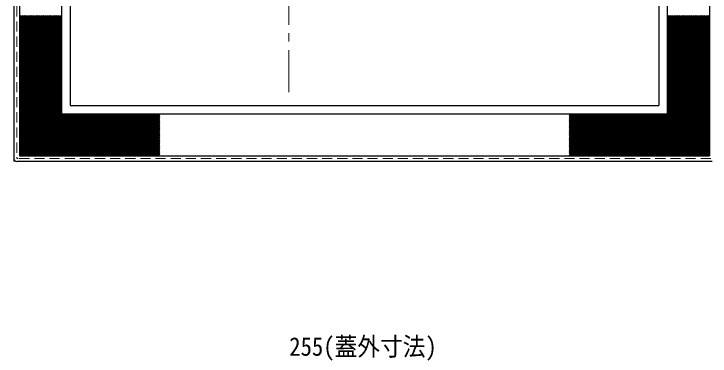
# Model space of a CAD drawing. Units: millimetres, scale not verified. Extents: x -637 to 578, y -407 to 436.
# Drawn here: x -379.8 to -131.6, y 153.4 to 275.5 of the extents above; entities that cross this region are included whole.
import ezdxf
from ezdxf.enums import TextEntityAlignment as Align

# ---------------------------------------------------------------- set-up
doc = ezdxf.new("R2010")
doc.units = ezdxf.units.MM
doc.header["$LTSCALE"] = 3
doc.linetypes.add('CHAIN1', pattern=[8, 5, -1, 1, -1])
doc.linetypes.add('DASHED1', pattern=[1.8, 1.2, -0.6])
doc.layers.add('0-0', color=4, linetype='Continuous', lineweight=9)
doc.styles.add('ＭＳ ゴシック', font='')
doc.styles.get('ＭＳ ゴシック').set_extended_font_data('MS Gothic')

msp = doc.modelspace()

# ---------------------------------------------------------------- linework, layer by layer
at = {"layer": '0-0', "color": 5, "lineweight": 25}
for p, q in [((-379.84, 310.574), (-379.84, 222.854)), ((-149.84, 310.574), (-149.84, 242.854)), ((-146.84, 310.574), (-146.84, 239.854)), ((-131.84, 310.574), (-131.84, 224.854)), ((-130.84, 222.854), (-378.84, 222.854))]:
    msp.add_line(p, q, dxfattribs=at)
at = {"layer": '0-0', "color": 7, "linetype": 'DASHED1', "lineweight": 18}
for p, q in [((-378.84, 310.574), (-378.84, 223.854)), ((-131.34, 223.854), (-378.34, 223.854))]:
    msp.add_line(p, q, dxfattribs=at)
at = {"layer": '0-0', "linetype": 'CHAIN1'}
msp.add_line((-281.84, 310.574), (-281.84, 246.074), dxfattribs=at)
at = {"layer": '0-0'}
for p, q in [((-377.84, 260.253), (-363.239, 274.854)), ((-377.84, 260.677), (-363.663, 274.854)), ((-377.84, 261.101), (-364.087, 274.854)), ((-377.84, 261.526), (-364.512, 274.854)), ((-377.84, 261.95), (-364.936, 274.854)), ((-377.84, 262.374), (-365.36, 274.854)), ((-377.84, 262.798), (-365.784, 274.854)), ((-377.84, 263.223), (-366.209, 274.854)), ((-377.84, 263.647), (-366.633, 274.854)), ((-377.84, 264.071), (-367.057, 274.854)), ((-377.84, 264.495), (-367.481, 274.854)), ((-377.84, 264.92), (-367.906, 274.854)), ((-377.84, 265.344), (-368.33, 274.854)), ((-377.84, 265.768), (-368.754, 274.854)), ((-377.84, 266.192), (-369.179, 274.854)), ((-377.84, 266.617), (-369.603, 274.854)), ((-377.84, 267.041), (-370.027, 274.854)), ((-377.84, 267.465), (-370.451, 274.854)), ((-377.84, 267.89), (-370.876, 274.854)), ((-377.84, 268.314), (-371.3, 274.854)), ((-377.84, 268.738), (-371.724, 274.854)), ((-377.84, 269.162), (-372.148, 274.854)), ((-377.84, 269.587), (-372.573, 274.854)), ((-377.84, 270.011), (-372.997, 274.854)), ((-377.84, 270.435), (-373.421, 274.854)), ((-377.84, 270.859), (-373.845, 274.854)), ((-377.84, 271.284), (-374.27, 274.854)), ((-377.84, 271.708), (-374.694, 274.854)), ((-377.84, 272.132), (-375.118, 274.854)), ((-377.84, 272.556), (-375.542, 274.854)), ((-377.84, 272.981), (-375.967, 274.854)), ((-377.84, 273.405), (-376.391, 274.854)), ((-377.84, 273.829), (-376.815, 274.854)), ((-377.84, 274.253), (-377.24, 274.854)), ((-377.84, 274.678), (-377.664, 274.854)), ((-377.84, 259.829), (-362.84, 274.829)), ((-377.84, 259.404), (-362.84, 274.404)), ((-377.84, 258.98), (-362.84, 273.98)), ((-377.84, 258.556), (-362.84, 273.556)), ((-377.84, 258.131), (-362.84, 273.131)), ((-146.84, 260.029), (-132.015, 274.854)), ((-146.84, 260.453), (-132.439, 274.854)), ((-146.84, 260.877), (-132.863, 274.854)), ((-146.84, 261.302), (-133.288, 274.854)), ((-146.84, 261.726), (-133.712, 274.854)), ((-146.84, 262.15), (-134.136, 274.854)), ((-146.84, 262.574), (-134.56, 274.854)), ((-146.84, 262.999), (-134.985, 274.854)), ((-146.84, 263.423), (-135.409, 274.854)), ((-146.84, 263.847), (-135.833, 274.854)), ((-146.84, 264.272), (-136.258, 274.854)), ((-146.84, 264.696), (-136.682, 274.854)), ((-146.84, 265.12), (-137.106, 274.854)), ((-146.84, 265.544), (-137.53, 274.854)), ((-146.84, 265.969), (-137.955, 274.854)), ((-146.84, 266.393), (-138.379, 274.854)), ((-146.84, 266.817), (-138.803, 274.854)), ((-146.84, 267.241), (-139.227, 274.854)), ((-146.84, 267.666), (-139.652, 274.854)), ((-146.84, 268.09), (-140.076, 274.854)), ((-146.84, 268.514), (-140.5, 274.854)), ((-146.84, 268.938), (-140.924, 274.854)), ((-146.84, 269.363), (-141.349, 274.854)), ((-146.84, 269.787), (-141.773, 274.854)), ((-146.84, 270.211), (-142.197, 274.854)), ((-146.84, 270.635), (-142.621, 274.854)), ((-146.84, 271.06), (-143.046, 274.854)), ((-146.84, 271.484), (-143.47, 274.854)), ((-146.84, 271.908), (-143.894, 274.854)), ((-146.84, 272.333), (-144.319, 274.854)), ((-146.84, 272.757), (-144.743, 274.854)), ((-146.84, 273.181), (-145.167, 274.854)), ((-146.84, 273.605), (-145.591, 274.854)), ((-146.84, 274.03), (-146.016, 274.854)), ((-146.84, 274.454), (-146.44, 274.854)), ((-146.84, 259.605), (-131.84, 274.605)), ((-146.84, 259.18), (-131.84, 274.18)), ((-146.84, 258.756), (-131.84, 273.756)), ((-146.84, 258.332), (-131.84, 273.332)), ((-377.84, 257.707), (-362.84, 272.707)), ((-377.84, 257.283), (-362.84, 272.283)), ((-377.84, 256.859), (-362.84, 271.859)), ((-377.84, 256.434), (-362.84, 271.434)), ((-377.84, 256.01), (-362.84, 271.01)), ((-146.84, 257.908), (-131.84, 272.908)), ((-146.84, 257.483), (-131.84, 272.483)), ((-146.84, 257.059), (-131.84, 272.059)), ((-146.84, 256.635), (-131.84, 271.635)), ((-146.84, 256.21), (-131.84, 271.21)), ((-146.84, 255.786), (-131.84, 270.786)), ((-377.84, 255.586), (-362.84, 270.586)), ((-377.84, 255.162), (-362.84, 270.162)), ((-377.84, 254.737), (-362.84, 269.737)), ((-377.84, 254.313), (-362.84, 269.313)), ((-377.84, 253.889), (-362.84, 268.889)), ((-377.84, 253.465), (-362.84, 268.465)), ((-146.84, 255.362), (-131.84, 270.362)), ((-146.84, 254.938), (-131.84, 269.938)), ((-146.84, 254.513), (-131.84, 269.513)), ((-146.84, 254.089), (-131.84, 269.089)), ((-146.84, 253.665), (-131.84, 268.665)), ((-146.84, 253.241), (-131.84, 268.241)), ((-377.84, 253.04), (-362.84, 268.04)), ((-377.84, 252.616), (-362.84, 267.616)), ((-377.84, 252.192), (-362.84, 267.192)), ((-377.84, 251.767), (-362.84, 266.767)), ((-377.84, 251.343), (-362.84, 266.343)), ((-377.84, 250.919), (-362.84, 265.919)), ((-146.84, 252.816), (-131.84, 267.816)), ((-146.84, 252.392), (-131.84, 267.392)), ((-146.84, 251.968), (-131.84, 266.968)), ((-146.84, 251.544), (-131.84, 266.544)), ((-146.84, 251.119), (-131.84, 266.119)), ((-146.84, 250.695), (-131.84, 265.695)), ((-377.84, 250.495), (-362.84, 265.495)), ((-377.84, 250.07), (-362.84, 265.07)), ((-377.84, 249.646), (-362.84, 264.646)), ((-377.84, 249.222), (-362.84, 264.222)), ((-377.84, 248.798), (-362.84, 263.798)), ((-377.84, 248.373), (-362.84, 263.373)), ((-146.84, 250.271), (-131.84, 265.271)), ((-146.84, 249.847), (-131.84, 264.847)), ((-146.84, 249.422), (-131.84, 264.422)), ((-146.84, 248.998), (-131.84, 263.998)), ((-146.84, 248.574), (-131.84, 263.574)), ((-146.84, 248.149), (-131.84, 263.149)), ((-377.84, 247.949), (-362.84, 262.949)), ((-377.84, 247.525), (-362.84, 262.525)), ((-377.84, 247.101), (-362.84, 262.101)), ((-377.84, 246.676), (-362.84, 261.676)), ((-377.84, 246.252), (-362.84, 261.252)), ((-377.84, 245.828), (-362.84, 260.828)), ((-146.84, 247.725), (-131.84, 262.725)), ((-146.84, 247.301), (-131.84, 262.301)), ((-146.84, 246.877), (-131.84, 261.877)), ((-146.84, 246.452), (-131.84, 261.452)), ((-146.84, 246.028), (-131.84, 261.028)), ((-377.84, 245.404), (-362.84, 260.404)), ((-377.84, 244.979), (-362.84, 259.979)), ((-377.84, 244.555), (-362.84, 259.555)), ((-377.84, 244.131), (-362.84, 259.131)), ((-377.84, 243.706), (-362.84, 258.706)), ((-377.84, 243.282), (-362.84, 258.282)), ((-146.84, 245.604), (-131.84, 260.604)), ((-146.84, 245.18), (-131.84, 260.18)), ((-146.84, 244.755), (-131.84, 259.755)), ((-146.84, 244.331), (-131.84, 259.331)), ((-146.84, 243.907), (-131.84, 258.907)), ((-146.84, 243.483), (-131.84, 258.483)), ((-377.84, 242.858), (-362.84, 257.858)), ((-377.84, 242.434), (-362.84, 257.434)), ((-377.84, 242.009), (-362.84, 257.009)), ((-377.84, 241.585), (-362.84, 256.585)), ((-377.84, 241.161), (-362.84, 256.161)), ((-377.84, 240.737), (-362.84, 255.737)), ((-146.84, 243.058), (-131.84, 258.058)), ((-146.84, 242.634), (-131.84, 257.634)), ((-146.84, 242.21), (-131.84, 257.21)), ((-146.84, 241.786), (-131.84, 256.786)), ((-146.84, 241.361), (-131.84, 256.361)), ((-146.84, 240.937), (-131.84, 255.937)), ((-377.84, 240.312), (-362.84, 255.312)), ((-377.84, 239.888), (-362.84, 254.888)), ((-377.84, 239.464), (-362.84, 254.464)), ((-377.84, 239.04), (-362.84, 254.04)), ((-377.84, 238.615), (-362.84, 253.615)), ((-161.65, 224.854), (-131.84, 254.664)), ((-161.226, 224.854), (-131.84, 254.24)), ((-160.802, 224.854), (-131.84, 253.816)), ((-160.377, 224.854), (-131.84, 253.391)), ((-146.84, 240.513), (-131.84, 255.513)), ((-146.84, 240.088), (-131.84, 255.088)), ((-377.84, 238.191), (-362.84, 253.191)), ((-377.84, 237.767), (-362.84, 252.767)), ((-377.84, 237.343), (-362.84, 252.343)), ((-377.84, 236.918), (-362.84, 251.918)), ((-377.84, 236.494), (-362.84, 251.494)), ((-377.84, 236.07), (-362.84, 251.07)), ((-159.953, 224.854), (-131.84, 252.967)), ((-159.529, 224.854), (-131.84, 252.543)), ((-159.105, 224.854), (-131.84, 252.119)), ((-158.68, 224.854), (-131.84, 251.694)), ((-158.256, 224.854), (-131.84, 251.27)), ((-157.832, 224.854), (-131.84, 250.846)), ((-377.84, 235.645), (-362.84, 250.645)), ((-377.84, 235.221), (-362.84, 250.221)), ((-377.84, 234.797), (-362.84, 249.797)), ((-377.84, 234.373), (-362.84, 249.373)), ((-377.84, 233.948), (-362.84, 248.948)), ((-377.84, 233.524), (-362.84, 248.524)), ((-157.408, 224.854), (-131.84, 250.422)), ((-156.983, 224.854), (-131.84, 249.997)), ((-156.559, 224.854), (-131.84, 249.573)), ((-156.135, 224.854), (-131.84, 249.149)), ((-155.711, 224.854), (-131.84, 248.724)), ((-155.286, 224.854), (-131.84, 248.3)), ((-377.84, 233.1), (-362.84, 248.1)), ((-377.84, 232.676), (-362.84, 247.676)), ((-377.84, 232.251), (-362.84, 247.251)), ((-377.84, 231.827), (-362.84, 246.827)), ((-377.84, 231.403), (-362.84, 246.403)), ((-377.84, 230.979), (-362.84, 245.979)), ((-154.862, 224.854), (-131.84, 247.876)), ((-154.438, 224.854), (-131.84, 247.452)), ((-154.013, 224.854), (-131.84, 247.027)), ((-153.589, 224.854), (-131.84, 246.603)), ((-153.165, 224.854), (-131.84, 246.179)), ((-377.84, 230.554), (-362.84, 245.554)), ((-377.84, 230.13), (-362.84, 245.13)), ((-377.84, 229.706), (-362.84, 244.706)), ((-377.84, 229.282), (-362.84, 244.282)), ((-377.84, 228.857), (-362.84, 243.857)), ((-377.84, 228.433), (-362.84, 243.433)), ((-152.741, 224.854), (-131.84, 245.755)), ((-152.316, 224.854), (-131.84, 245.33)), ((-151.892, 224.854), (-131.84, 244.906)), ((-151.468, 224.854), (-131.84, 244.482)), ((-151.044, 224.854), (-131.84, 244.058)), ((-150.619, 224.854), (-131.84, 243.633)), ((-377.84, 228.009), (-362.84, 243.009)), ((-377.84, 227.584), (-362.84, 242.584)), ((-377.84, 227.16), (-362.84, 242.16)), ((-377.84, 226.736), (-362.84, 241.736)), ((-377.84, 226.312), (-362.84, 241.312)), ((-377.84, 225.887), (-362.84, 240.887)), ((-150.195, 224.854), (-131.84, 243.209)), ((-149.771, 224.854), (-131.84, 242.785)), ((-149.347, 224.854), (-131.84, 242.361)), ((-148.922, 224.854), (-131.84, 241.936)), ((-148.498, 224.854), (-131.84, 241.512)), ((-148.074, 224.854), (-131.84, 241.088)), ((-377.84, 225.463), (-362.84, 240.463)), ((-377.84, 225.039), (-362.84, 240.039)), ((-377.601, 224.854), (-362.601, 239.854)), ((-377.176, 224.854), (-362.176, 239.854)), ((-376.752, 224.854), (-361.752, 239.854)), ((-376.328, 224.854), (-361.328, 239.854)), ((-375.904, 224.854), (-360.904, 239.854)), ((-375.479, 224.854), (-360.479, 239.854)), ((-375.055, 224.854), (-360.055, 239.854)), ((-374.631, 224.854), (-359.631, 239.854)), ((-374.207, 224.854), (-359.207, 239.854)), ((-373.782, 224.854), (-358.782, 239.854)), ((-373.358, 224.854), (-358.358, 239.854)), ((-372.934, 224.854), (-357.934, 239.854)), ((-372.509, 224.854), (-357.509, 239.854)), ((-372.085, 224.854), (-357.085, 239.854)), ((-371.661, 224.854), (-356.661, 239.854)), ((-371.237, 224.854), (-356.237, 239.854)), ((-370.812, 224.854), (-355.812, 239.854)), ((-370.388, 224.854), (-355.388, 239.854)), ((-369.964, 224.854), (-354.964, 239.854)), ((-369.54, 224.854), (-354.54, 239.854)), ((-369.115, 224.854), (-354.115, 239.854)), ((-368.691, 224.854), (-353.691, 239.854)), ((-368.267, 224.854), (-353.267, 239.854)), ((-367.843, 224.854), (-352.843, 239.854)), ((-367.418, 224.854), (-352.418, 239.854)), ((-366.994, 224.854), (-351.994, 239.854)), ((-366.57, 224.854), (-351.57, 239.854)), ((-366.145, 224.854), (-351.145, 239.854)), ((-365.721, 224.854), (-350.721, 239.854)), ((-365.297, 224.854), (-350.297, 239.854)), ((-364.873, 224.854), (-349.873, 239.854)), ((-364.448, 224.854), (-349.448, 239.854)), ((-364.024, 224.854), (-349.024, 239.854)), ((-363.6, 224.854), (-348.6, 239.854)), ((-363.176, 224.854), (-348.176, 239.854)), ((-362.751, 224.854), (-347.751, 239.854)), ((-362.327, 224.854), (-347.327, 239.854)), ((-361.903, 224.854), (-346.903, 239.854)), ((-361.479, 224.854), (-346.479, 239.854)), ((-361.054, 224.854), (-346.054, 239.854)), ((-360.63, 224.854), (-345.63, 239.854)), ((-360.206, 224.854), (-345.206, 239.854)), ((-359.782, 224.854), (-344.782, 239.854)), ((-359.357, 224.854), (-344.357, 239.854)), ((-358.933, 224.854), (-343.933, 239.854)), ((-358.509, 224.854), (-343.509, 239.854)), ((-358.084, 224.854), (-343.084, 239.854)), ((-357.66, 224.854), (-342.66, 239.854)), ((-357.236, 224.854), (-342.236, 239.854)), ((-356.812, 224.854), (-341.812, 239.854)), ((-356.387, 224.854), (-341.387, 239.854)), ((-355.963, 224.854), (-340.963, 239.854)), ((-355.539, 224.854), (-340.539, 239.854)), ((-355.115, 224.854), (-340.115, 239.854)), ((-354.69, 224.854), (-339.69, 239.854)), ((-354.266, 224.854), (-339.266, 239.854)), ((-353.842, 224.854), (-338.842, 239.854)), ((-353.418, 224.854), (-338.418, 239.854)), ((-352.993, 224.854), (-337.993, 239.854)), ((-352.569, 224.854), (-337.569, 239.854)), ((-352.145, 224.854), (-337.145, 239.854)), ((-351.721, 224.854), (-336.721, 239.854)), ((-351.296, 224.854), (-336.296, 239.854)), ((-350.872, 224.854), (-335.872, 239.854)), ((-350.448, 224.854), (-335.448, 239.854)), ((-350.023, 224.854), (-335.023, 239.854)), ((-349.599, 224.854), (-334.599, 239.854)), ((-349.175, 224.854), (-334.175, 239.854)), ((-348.751, 224.854), (-333.751, 239.854)), ((-348.326, 224.854), (-333.326, 239.854)), ((-347.902, 224.854), (-332.902, 239.854)), ((-347.478, 224.854), (-332.478, 239.854)), ((-347.054, 224.854), (-332.054, 239.854)), ((-346.629, 224.854), (-331.629, 239.854)), ((-346.205, 224.854), (-331.205, 239.854)), ((-345.781, 224.854), (-330.781, 239.854)), ((-345.357, 224.854), (-330.357, 239.854)), ((-344.932, 224.854), (-329.932, 239.854)), ((-344.508, 224.854), (-329.508, 239.854)), ((-344.084, 224.854), (-329.084, 239.854)), ((-343.659, 224.854), (-328.659, 239.854)), ((-343.235, 224.854), (-328.235, 239.854)), ((-342.811, 224.854), (-327.84, 239.825)), ((-342.387, 224.854), (-327.84, 239.401)), ((-341.962, 224.854), (-327.84, 238.976)), ((-341.538, 224.854), (-327.84, 238.552)), ((-181.84, 225.029), (-167.015, 239.854)), ((-181.84, 225.453), (-167.439, 239.854)), ((-181.84, 225.877), (-167.863, 239.854)), ((-181.84, 226.302), (-168.288, 239.854)), ((-181.84, 226.726), (-168.712, 239.854)), ((-181.84, 227.15), (-169.136, 239.854)), ((-181.84, 227.574), (-169.56, 239.854)), ((-181.84, 227.999), (-169.985, 239.854)), ((-181.84, 228.423), (-170.409, 239.854)), ((-181.84, 228.847), (-170.833, 239.854)), ((-181.84, 229.272), (-171.258, 239.854)), ((-181.84, 229.696), (-171.682, 239.854)), ((-181.84, 230.12), (-172.106, 239.854)), ((-181.84, 230.544), (-172.53, 239.854)), ((-181.84, 230.969), (-172.955, 239.854)), ((-181.84, 231.393), (-173.379, 239.854)), ((-181.84, 231.817), (-173.803, 239.854)), ((-181.84, 232.241), (-174.227, 239.854)), ((-181.84, 232.666), (-174.652, 239.854)), ((-181.84, 233.09), (-175.076, 239.854)), ((-181.84, 233.514), (-175.5, 239.854)), ((-181.84, 233.938), (-175.924, 239.854)), ((-181.84, 234.363), (-176.349, 239.854)), ((-181.84, 234.787), (-176.773, 239.854)), ((-181.84, 235.211), (-177.197, 239.854)), ((-181.84, 235.635), (-177.621, 239.854)), ((-181.84, 236.06), (-178.046, 239.854)), ((-181.84, 236.484), (-178.47, 239.854)), ((-181.84, 236.908), (-178.894, 239.854)), ((-181.84, 237.333), (-179.319, 239.854)), ((-181.84, 237.757), (-179.743, 239.854)), ((-181.84, 238.181), (-180.167, 239.854)), ((-181.84, 238.605), (-180.591, 239.854)), ((-181.84, 239.03), (-181.016, 239.854)), ((-181.84, 239.454), (-181.44, 239.854)), ((-181.591, 224.854), (-166.591, 239.854)), ((-181.166, 224.854), (-166.166, 239.854)), ((-180.742, 224.854), (-165.742, 239.854)), ((-180.318, 224.854), (-165.318, 239.854)), ((-179.894, 224.854), (-164.894, 239.854)), ((-179.469, 224.854), (-164.469, 239.854)), ((-179.045, 224.854), (-164.045, 239.854)), ((-178.621, 224.854), (-163.621, 239.854)), ((-178.197, 224.854), (-163.197, 239.854)), ((-177.772, 224.854), (-162.772, 239.854)), ((-177.348, 224.854), (-162.348, 239.854)), ((-176.924, 224.854), (-161.924, 239.854)), ((-176.499, 224.854), (-161.499, 239.854)), ((-176.075, 224.854), (-161.075, 239.854)), ((-175.651, 224.854), (-160.651, 239.854)), ((-175.227, 224.854), (-160.227, 239.854)), ((-174.802, 224.854), (-159.802, 239.854)), ((-174.378, 224.854), (-159.378, 239.854)), ((-173.954, 224.854), (-158.954, 239.854)), ((-173.53, 224.854), (-158.53, 239.854)), ((-173.105, 224.854), (-158.105, 239.854)), ((-172.681, 224.854), (-157.681, 239.854)), ((-172.257, 224.854), (-157.257, 239.854)), ((-171.833, 224.854), (-156.833, 239.854)), ((-171.408, 224.854), (-156.408, 239.854)), ((-170.984, 224.854), (-155.984, 239.854)), ((-170.56, 224.854), (-155.56, 239.854)), ((-170.135, 224.854), (-155.135, 239.854)), ((-169.711, 224.854), (-154.711, 239.854)), ((-169.287, 224.854), (-154.287, 239.854)), ((-168.863, 224.854), (-153.863, 239.854)), ((-168.438, 224.854), (-153.438, 239.854)), ((-168.014, 224.854), (-153.014, 239.854)), ((-167.59, 224.854), (-152.59, 239.854)), ((-167.166, 224.854), (-152.166, 239.854)), ((-166.741, 224.854), (-151.741, 239.854)), ((-166.317, 224.854), (-151.317, 239.854)), ((-165.893, 224.854), (-150.893, 239.854)), ((-165.469, 224.854), (-150.469, 239.854)), ((-165.044, 224.854), (-150.044, 239.854)), ((-164.62, 224.854), (-149.62, 239.854)), ((-164.196, 224.854), (-149.196, 239.854)), ((-163.772, 224.854), (-148.772, 239.854)), ((-163.347, 224.854), (-148.347, 239.854)), ((-162.923, 224.854), (-147.923, 239.854)), ((-162.499, 224.854), (-147.499, 239.854)), ((-162.074, 224.854), (-147.074, 239.854)), ((-147.649, 224.854), (-131.84, 240.663)), ((-147.225, 224.854), (-131.84, 240.239)), ((-146.801, 224.854), (-131.84, 239.815)), ((-146.377, 224.854), (-131.84, 239.391)), ((-145.952, 224.854), (-131.84, 238.966)), ((-145.528, 224.854), (-131.84, 238.542)), ((-341.114, 224.854), (-327.84, 238.128)), ((-340.69, 224.854), (-327.84, 237.704)), ((-340.265, 224.854), (-327.84, 237.279)), ((-339.841, 224.854), (-327.84, 236.855)), ((-339.417, 224.854), (-327.84, 236.431)), ((-338.993, 224.854), (-327.84, 236.007)), ((-145.104, 224.854), (-131.84, 238.118)), ((-144.68, 224.854), (-131.84, 237.694)), ((-144.255, 224.854), (-131.84, 237.269)), ((-143.831, 224.854), (-131.84, 236.845)), ((-143.407, 224.854), (-131.84, 236.421)), ((-142.983, 224.854), (-131.84, 235.997)), ((-338.568, 224.854), (-327.84, 235.582)), ((-338.144, 224.854), (-327.84, 235.158)), ((-337.72, 224.854), (-327.84, 234.734)), ((-337.296, 224.854), (-327.84, 234.31)), ((-336.871, 224.854), (-327.84, 233.885)), ((-336.447, 224.854), (-327.84, 233.461)), ((-142.558, 224.854), (-131.84, 235.572)), ((-142.134, 224.854), (-131.84, 235.148)), ((-141.71, 224.854), (-131.84, 234.724)), ((-141.286, 224.854), (-131.84, 234.3)), ((-140.861, 224.854), (-131.84, 233.875)), ((-140.437, 224.854), (-131.84, 233.451)), ((-336.023, 224.854), (-327.84, 233.037)), ((-335.598, 224.854), (-327.84, 232.612)), ((-335.174, 224.854), (-327.84, 232.188)), ((-334.75, 224.854), (-327.84, 231.764)), ((-334.326, 224.854), (-327.84, 231.34)), ((-333.901, 224.854), (-327.84, 230.915)), ((-140.013, 224.854), (-131.84, 233.027)), ((-139.588, 224.854), (-131.84, 232.602)), ((-139.164, 224.854), (-131.84, 232.178)), ((-138.74, 224.854), (-131.84, 231.754)), ((-138.316, 224.854), (-131.84, 231.33)), ((-137.891, 224.854), (-131.84, 230.905)), ((-333.477, 224.854), (-327.84, 230.491)), ((-333.053, 224.854), (-327.84, 230.067)), ((-332.629, 224.854), (-327.84, 229.643)), ((-332.204, 224.854), (-327.84, 229.218)), ((-331.78, 224.854), (-327.84, 228.794)), ((-137.467, 224.854), (-131.84, 230.481)), ((-137.043, 224.854), (-131.84, 230.057)), ((-136.619, 224.854), (-131.84, 229.633)), ((-136.194, 224.854), (-131.84, 229.208)), ((-135.77, 224.854), (-131.84, 228.784)), ((-331.356, 224.854), (-327.84, 228.37)), ((-330.932, 224.854), (-327.84, 227.946)), ((-330.507, 224.854), (-327.84, 227.521)), ((-330.083, 224.854), (-327.84, 227.097)), ((-329.659, 224.854), (-327.84, 226.673)), ((-329.235, 224.854), (-327.84, 226.248)), ((-135.346, 224.854), (-131.84, 228.36)), ((-134.922, 224.854), (-131.84, 227.936)), ((-134.497, 224.854), (-131.84, 227.511)), ((-134.073, 224.854), (-131.84, 227.087)), ((-133.649, 224.854), (-131.84, 226.663)), ((-133.225, 224.854), (-131.84, 226.238)), ((-328.81, 224.854), (-327.84, 225.824)), ((-328.386, 224.854), (-327.84, 225.4)), ((-327.962, 224.854), (-327.84, 224.976)), ((-132.8, 224.854), (-131.84, 225.814)), ((-132.376, 224.854), (-131.84, 225.39)), ((-131.952, 224.854), (-131.84, 224.966))]:
    msp.add_line(p, q, dxfattribs=at)
at = {"layer": '0-0', "color": 5, "lineweight": 25}
for points in [[(-377.84, 310.574), (-377.84, 224.854), (-131.84, 224.854)], [(-362.84, 310.574), (-362.84, 239.854), (-146.84, 239.854)], [(-359.84, 310.574), (-359.84, 242.854), (-149.84, 242.854)]]:
    msp.add_lwpolyline(points, dxfattribs=at)
msp.add_arc((-378.84, 223.854), 1, 180, 270, dxfattribs=at)
at = {"layer": '0-0', "color": 7, "linetype": 'DASHED1', "lineweight": 18}
msp.add_arc((-378.34, 224.354), 0.5, 180, 270, dxfattribs=at)

# ---------------------------------------------------------------- texts
at = {"layer": '0-0', "color": 7, "style": 'ＭＳ ゴシック', "width": 0.9}
msp.add_text('255(蓋外寸法)', height=6.598, dxfattribs=at).set_placement((-281.653, 151.574), align=Align.BOTTOM_LEFT)

doc.saveas('drawing.dxf')
